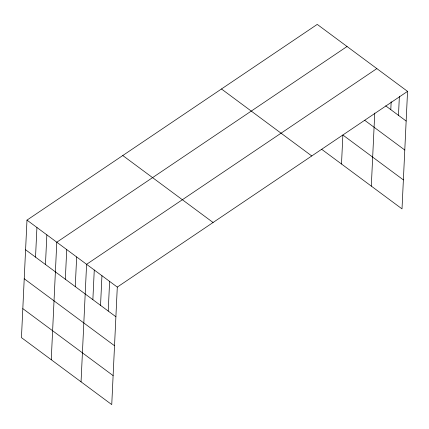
<?xml version="1.0" encoding="UTF-8"?>
<svg xmlns="http://www.w3.org/2000/svg" width="429" height="429" viewBox="0 0 429 429"><rect width="100%" height="100%" fill="white"/><g stroke="black" fill="none" stroke-linecap="round" stroke-linejoin="round"><path stroke-width="0.64" d="M26.989 220.115L21.45 337.628L111.749 404.601L117.294 287.087L407.55 91.372L317.251 24.399L26.989 220.115L117.294 287.087M35.527 257.143L36.926 227.483M45.458 264.511L46.858 234.851M51.249 359.727L56.789 242.213L347.05 46.498M65.326 279.241L66.726 249.581M75.257 286.61L76.657 256.95M81.049 381.831L86.588 264.318L376.85 68.602M92.868 299.673L94.267 270.007M100.542 305.362L101.941 275.702M108.221 311.057L109.615 281.392M341.505 164.012L342.873 135.022L403.378 179.896M371.305 186.116L374.748 113.079M390.798 109.647L391.173 101.737M398.477 115.342L399.378 96.225M407.55 91.372L402.011 208.885L321.643 149.281M385.682 105.85L406.15 121.032M364.671 120.276L404.783 150.021M221.466 88.985L311.765 155.958M122.774 155.529L213.079 222.501M25.595 249.775L115.894 316.747M24.228 278.77L114.527 345.736M22.817 308.639L113.117 375.611"/></g></svg>
